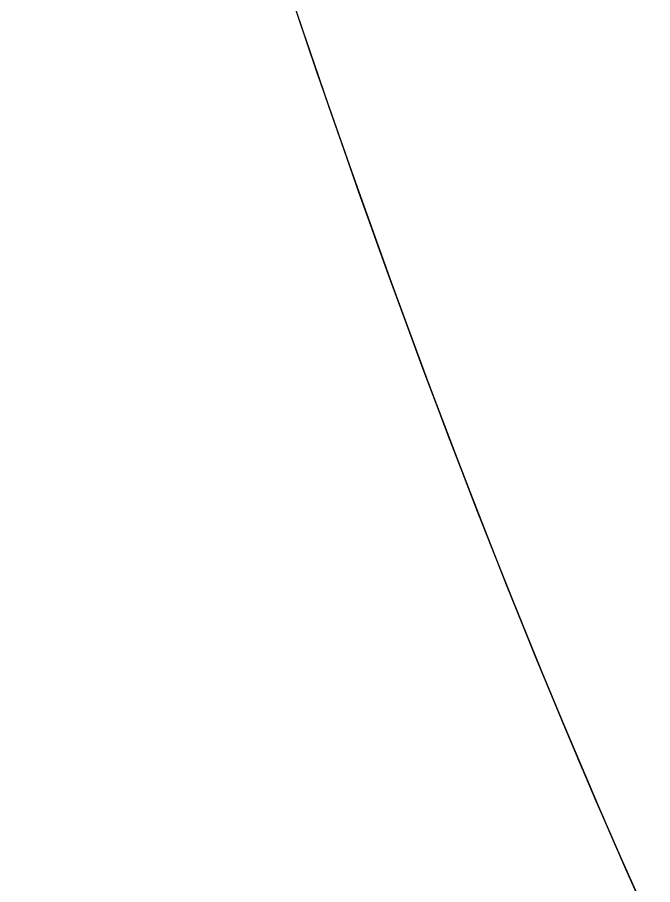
# Model space of a CAD drawing. Header units: metres. Extents: x -508 to 1715, y -1779 to 3405.
# Drawn here: x -377.4 to -65.9, y -843 to -417.9 of the extents above; entities that cross this region are included whole.
import ezdxf

# ---------------------------------------------------------------- set-up
doc = ezdxf.new("R2010")
doc.units = ezdxf.units.M

msp = doc.modelspace()

# ---------------------------------------------------------------- linework, layer by layer
for points in [[(-377.42, 40), (-359.09, -26.99), (-340.77, -92.02), (-322.45, -155.14), (-304.13, -216.41), (-285.8, -275.86), (-267.48, -333.56), (-249.16, -389.55), (-230.84, -443.88), (-212.51, -496.58), (-194.19, -547.71), (-175.87, -597.3), (-157.55, -645.4), (-139.22, -692.04), (-120.9, -737.27), (-102.58, -781.12), (-84.26, -823.62), (-65.93, -864.82)], [(-246.48, -397.59), (-239.21, -419.26), (-231.93, -440.67), (-224.66, -461.82), (-217.39, -482.72), (-210.11, -503.37), (-202.84, -523.78), (-195.56, -543.94), (-188.29, -563.85), (-181.01, -583.53), (-173.74, -602.96), (-166.47, -622.17), (-159.19, -641.14), (-151.92, -659.88), (-144.64, -678.4), (-137.37, -696.68), (-130.1, -714.75), (-122.82, -732.6), (-115.55, -750.23), (-108.27, -767.64), (-101, -784.84), (-93.72, -801.83), (-86.45, -818.6), (-79.18, -835.18), (-71.9, -851.54)], [(-246.48, -397.59), (-239.21, -419.26), (-231.93, -440.67), (-224.66, -461.82), (-217.39, -482.72), (-210.11, -503.37), (-202.84, -523.78), (-195.56, -543.94), (-188.29, -563.85), (-181.01, -583.53), (-173.74, -602.96), (-166.47, -622.17), (-159.19, -641.14), (-151.92, -659.88), (-144.64, -678.4), (-137.37, -696.68), (-130.1, -714.75), (-122.82, -732.6), (-115.55, -750.23), (-108.27, -767.64), (-101, -784.84), (-93.72, -801.83), (-86.45, -818.6), (-79.18, -835.18), (-71.9, -851.54)], [(-244.84, -402.52), (-233.79, -435.23), (-222.74, -467.36), (-211.69, -498.91), (-200.64, -529.88), (-189.6, -560.29), (-178.55, -590.15), (-167.5, -619.46), (-156.45, -648.23), (-145.4, -676.48), (-134.35, -704.2), (-123.31, -731.42), (-112.26, -758.13), (-101.21, -784.34), (-90.16, -810.07), (-79.11, -835.32), (-68.06, -860.1)], [(-244.84, -402.52), (-233.79, -435.23), (-222.74, -467.36), (-211.69, -498.91), (-200.64, -529.88), (-189.6, -560.29), (-178.55, -590.15), (-167.5, -619.46), (-156.45, -648.23), (-145.4, -676.48), (-134.35, -704.2), (-123.31, -731.42), (-112.26, -758.13), (-101.21, -784.34), (-90.16, -810.07), (-79.11, -835.32), (-68.06, -860.1)]]:
    msp.add_lwpolyline(points)

doc.saveas('drawing.dxf')
